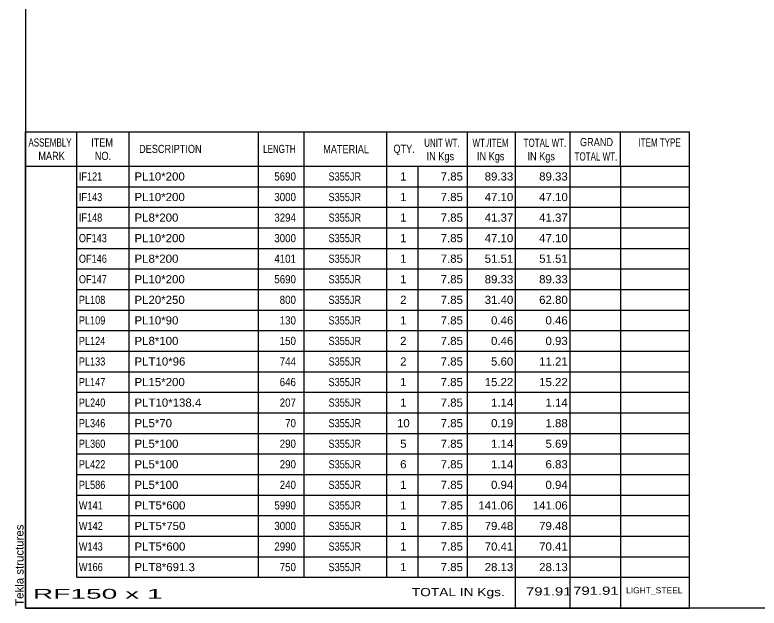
# Model space of a CAD drawing. Header units: millimetres. Extents: x -1031 to -629, y -190 to 87.
# Drawn here: x -1031.2 to -857.5, y -190.4 to -51.9 of the extents above; entities that cross this region are included whole.
import ezdxf

# ---------------------------------------------------------------- set-up
doc = ezdxf.new("R2010")
doc.units = ezdxf.units.MM
doc.styles.add('Arial', font='ARIAL.TTF', dxfattribs={"height": 0.2})

# ---------------------------------------------------------------- blocks, each defined once
blk = doc.blocks.new('Unknown-624477082-1210')
at = {"color": 5, "linetype": 'Continuous'}
for p, q in [((-1028.66, 86.61), (-1028.66, -190.39)), ((-1028.66, -190.39), (-628.66, -190.39))]:
    blk.add_line(p, q, dxfattribs=at)
at = {"color": 174, "linetype": 'Continuous', "style": 'Arial'}
blk.add_text('Tekla structures', height=1.9102, rotation=90, dxfattribs=at).set_placement((-1029.16, -189.89))
blk = doc.blocks.new('CBS_BOM-624477082-9686')
at = {"color": 7, "linetype": 'Continuous'}
for p, q in [((-1028.69, -87.22), (-1028.69, -79.22)), ((-1028.69, -79.22), (-873.77, -79.22)), ((-1016.69, -87.22), (-1016.69, -79.22)), ((-1004.5, -87.22), (-1004.5, -79.22)), ((-974.34, -87.22), (-974.34, -79.22)), ((-963.66, -87.22), (-963.66, -79.22)), ((-944.34, -87.22), (-944.34, -79.22)), ((-925.54, -87.22), (-925.54, -79.22)), ((-914.33, -87.22), (-914.33, -79.22)), ((-901.54, -87.22), (-901.54, -79.22)), ((-889.79, -87.22), (-889.79, -79.22)), ((-873.77, -79.23), (-873.78, -87.21)), ((-1028.69, -87.22), (-873.77, -87.22)), ((-1028.69, -92.02), (-1028.69, -87.22)), ((-1016.69, -92.02), (-1016.69, -87.22)), ((-1004.5, -92.02), (-1004.5, -87.22)), ((-974.34, -92.02), (-974.34, -87.22)), ((-963.66, -92.02), (-963.66, -87.22)), ((-944.34, -92.02), (-944.34, -87.22)), ((-937.08, -92.02), (-937.08, -87.22)), ((-925.54, -92.02), (-925.54, -87.22)), ((-914.33, -92.02), (-914.33, -87.22)), ((-901.54, -92.02), (-901.54, -87.22)), ((-889.78, -92.02), (-889.78, -87.22)), ((-873.77, -87.23), (-873.77, -92.02)), ((-1028.69, -96.82), (-1028.69, -92.02)), ((-1016.69, -92.02), (-873.77, -92.02)), ((-1016.69, -96.82), (-1016.69, -92.02)), ((-1004.5, -96.82), (-1004.5, -92.02)), ((-974.34, -96.82), (-974.34, -92.02)), ((-963.66, -96.82), (-963.66, -92.02)), ((-944.34, -96.82), (-944.34, -92.02)), ((-937.08, -96.82), (-937.08, -92.02)), ((-925.54, -96.82), (-925.54, -92.02)), ((-914.33, -96.82), (-914.33, -92.02)), ((-901.54, -96.82), (-901.54, -92.02)), ((-889.78, -96.82), (-889.78, -92.02)), ((-873.77, -92.03), (-873.77, -96.82)), ((-1028.69, -101.62), (-1028.69, -96.82)), ((-1016.69, -96.82), (-873.77, -96.82)), ((-1016.69, -101.62), (-1016.69, -96.82)), ((-1004.5, -101.62), (-1004.5, -96.82)), ((-974.34, -101.62), (-974.34, -96.82)), ((-963.66, -101.62), (-963.66, -96.82)), ((-944.34, -101.62), (-944.34, -96.82)), ((-937.08, -101.62), (-937.08, -96.82)), ((-925.54, -101.62), (-925.54, -96.82)), ((-914.33, -101.62), (-914.33, -96.82)), ((-901.54, -101.62), (-901.54, -96.82)), ((-889.78, -101.62), (-889.78, -96.82)), ((-873.77, -96.83), (-873.77, -101.62)), ((-1028.69, -106.42), (-1028.69, -101.62)), ((-1016.69, -101.62), (-873.77, -101.62)), ((-1016.69, -106.42), (-1016.69, -101.62)), ((-1004.5, -106.42), (-1004.5, -101.62)), ((-974.34, -106.42), (-974.34, -101.62)), ((-963.66, -106.42), (-963.66, -101.62)), ((-944.34, -106.42), (-944.34, -101.62)), ((-937.08, -106.42), (-937.08, -101.62)), ((-925.54, -106.42), (-925.54, -101.62)), ((-914.33, -106.42), (-914.33, -101.62)), ((-901.54, -106.42), (-901.54, -101.62)), ((-889.78, -106.42), (-889.78, -101.62)), ((-873.77, -101.63), (-873.77, -106.42)), ((-1028.69, -111.22), (-1028.69, -106.42)), ((-1016.69, -106.42), (-873.77, -106.42)), ((-1016.69, -111.22), (-1016.69, -106.42)), ((-1004.5, -111.22), (-1004.5, -106.42)), ((-974.34, -111.22), (-974.34, -106.42)), ((-963.66, -111.22), (-963.66, -106.42)), ((-944.34, -111.22), (-944.34, -106.42)), ((-937.08, -111.22), (-937.08, -106.42)), ((-925.54, -111.22), (-925.54, -106.42)), ((-914.33, -111.22), (-914.33, -106.42)), ((-901.54, -111.22), (-901.54, -106.42)), ((-889.78, -111.22), (-889.78, -106.42)), ((-873.77, -106.43), (-873.77, -111.22)), ((-1028.69, -116.02), (-1028.69, -111.22)), ((-1016.69, -111.22), (-873.77, -111.22)), ((-1016.69, -116.02), (-1016.69, -111.22)), ((-1004.5, -116.02), (-1004.5, -111.22)), ((-974.34, -116.02), (-974.34, -111.22)), ((-963.66, -116.02), (-963.66, -111.22)), ((-944.34, -116.02), (-944.34, -111.22)), ((-937.08, -116.02), (-937.08, -111.22)), ((-925.54, -116.02), (-925.54, -111.22)), ((-914.33, -116.02), (-914.33, -111.22)), ((-901.54, -116.02), (-901.54, -111.22)), ((-889.78, -116.02), (-889.78, -111.22)), ((-873.77, -111.23), (-873.77, -116.02)), ((-1028.69, -120.82), (-1028.69, -116.02)), ((-1016.69, -116.02), (-873.77, -116.02)), ((-1016.69, -120.82), (-1016.69, -116.02)), ((-1004.5, -120.82), (-1004.5, -116.02)), ((-974.34, -120.82), (-974.34, -116.02)), ((-963.66, -120.82), (-963.66, -116.02)), ((-944.34, -120.82), (-944.34, -116.02)), ((-937.08, -120.82), (-937.08, -116.02)), ((-925.54, -120.82), (-925.54, -116.02)), ((-914.33, -120.82), (-914.33, -116.02)), ((-901.54, -120.82), (-901.54, -116.02)), ((-889.78, -120.82), (-889.78, -116.02)), ((-873.77, -116.03), (-873.77, -120.82)), ((-1028.69, -125.62), (-1028.69, -120.82)), ((-1016.69, -120.82), (-873.77, -120.82)), ((-1016.69, -125.62), (-1016.69, -120.82)), ((-1004.5, -125.62), (-1004.5, -120.82)), ((-974.34, -125.62), (-974.34, -120.82)), ((-963.66, -125.62), (-963.66, -120.82)), ((-944.34, -125.62), (-944.34, -120.82)), ((-937.08, -125.62), (-937.08, -120.82)), ((-925.54, -125.62), (-925.54, -120.82)), ((-914.33, -125.62), (-914.33, -120.82)), ((-901.54, -125.62), (-901.54, -120.82)), ((-889.78, -125.62), (-889.78, -120.82)), ((-873.77, -120.83), (-873.77, -125.62)), ((-1028.69, -130.42), (-1028.69, -125.62)), ((-1016.69, -125.62), (-873.77, -125.62)), ((-1016.69, -130.42), (-1016.69, -125.62)), ((-1004.5, -130.42), (-1004.5, -125.62)), ((-974.34, -130.42), (-974.34, -125.62)), ((-963.66, -130.42), (-963.66, -125.62)), ((-944.34, -130.42), (-944.34, -125.62)), ((-937.08, -130.42), (-937.08, -125.62)), ((-925.54, -130.42), (-925.54, -125.62)), ((-914.33, -130.42), (-914.33, -125.62)), ((-901.54, -130.42), (-901.54, -125.62)), ((-889.78, -130.42), (-889.78, -125.62)), ((-873.77, -125.63), (-873.77, -130.42)), ((-1028.69, -135.22), (-1028.69, -130.42)), ((-1016.69, -130.42), (-873.77, -130.42)), ((-1016.69, -135.22), (-1016.69, -130.42)), ((-1004.5, -135.22), (-1004.5, -130.42)), ((-974.34, -135.22), (-974.34, -130.42)), ((-963.66, -135.22), (-963.66, -130.42)), ((-944.34, -135.22), (-944.34, -130.42)), ((-937.08, -135.22), (-937.08, -130.42)), ((-925.54, -135.22), (-925.54, -130.42)), ((-914.33, -135.22), (-914.33, -130.42)), ((-901.54, -135.22), (-901.54, -130.42)), ((-889.78, -135.22), (-889.78, -130.42)), ((-873.77, -130.43), (-873.77, -135.22)), ((-1028.69, -140.02), (-1028.69, -135.22)), ((-1016.69, -135.22), (-873.77, -135.22)), ((-1016.69, -140.02), (-1016.69, -135.22)), ((-1004.5, -140.02), (-1004.5, -135.22)), ((-974.34, -140.02), (-974.34, -135.22)), ((-963.66, -140.02), (-963.66, -135.22)), ((-944.34, -140.02), (-944.34, -135.22)), ((-937.08, -140.02), (-937.08, -135.22)), ((-925.54, -140.02), (-925.54, -135.22)), ((-914.33, -140.02), (-914.33, -135.22)), ((-901.54, -140.02), (-901.54, -135.22)), ((-889.78, -140.02), (-889.78, -135.22)), ((-873.77, -135.23), (-873.77, -140.02)), ((-1028.69, -144.82), (-1028.69, -140.02)), ((-1016.69, -140.02), (-873.77, -140.02)), ((-1016.69, -144.82), (-1016.69, -140.02)), ((-1004.5, -144.82), (-1004.5, -140.02)), ((-974.34, -144.82), (-974.34, -140.02)), ((-963.66, -144.82), (-963.66, -140.02)), ((-944.34, -144.82), (-944.34, -140.02)), ((-937.08, -144.82), (-937.08, -140.02)), ((-925.54, -144.82), (-925.54, -140.02)), ((-914.33, -144.82), (-914.33, -140.02)), ((-901.54, -144.82), (-901.54, -140.02)), ((-889.78, -144.82), (-889.78, -140.02)), ((-873.77, -140.03), (-873.77, -144.82)), ((-1028.69, -149.62), (-1028.69, -144.82)), ((-1016.69, -144.82), (-873.77, -144.82)), ((-1016.69, -149.62), (-1016.69, -144.82)), ((-1004.5, -149.62), (-1004.5, -144.82)), ((-974.34, -149.62), (-974.34, -144.82)), ((-963.66, -149.62), (-963.66, -144.82)), ((-944.34, -149.62), (-944.34, -144.82)), ((-937.08, -149.62), (-937.08, -144.82)), ((-925.54, -149.62), (-925.54, -144.82)), ((-914.33, -149.62), (-914.33, -144.82)), ((-901.54, -149.62), (-901.54, -144.82)), ((-889.78, -149.62), (-889.78, -144.82)), ((-873.77, -144.83), (-873.77, -149.62)), ((-1028.69, -154.42), (-1028.69, -149.62)), ((-1016.69, -149.62), (-873.77, -149.62)), ((-1016.69, -154.42), (-1016.69, -149.62)), ((-1004.5, -154.42), (-1004.5, -149.62)), ((-974.34, -154.42), (-974.34, -149.62)), ((-963.66, -154.42), (-963.66, -149.62)), ((-944.34, -154.42), (-944.34, -149.62)), ((-937.08, -154.42), (-937.08, -149.62)), ((-925.54, -154.42), (-925.54, -149.62)), ((-914.33, -154.42), (-914.33, -149.62)), ((-901.54, -154.42), (-901.54, -149.62)), ((-889.78, -154.42), (-889.78, -149.62)), ((-873.77, -149.63), (-873.77, -154.42)), ((-1028.69, -159.22), (-1028.69, -154.42)), ((-1016.69, -154.42), (-873.77, -154.42)), ((-1016.69, -159.22), (-1016.69, -154.42)), ((-1004.5, -159.22), (-1004.5, -154.42)), ((-974.34, -159.22), (-974.34, -154.42)), ((-963.66, -159.22), (-963.66, -154.42)), ((-944.34, -159.22), (-944.34, -154.42)), ((-937.08, -159.22), (-937.08, -154.42)), ((-925.54, -159.22), (-925.54, -154.42)), ((-914.33, -159.22), (-914.33, -154.42)), ((-901.54, -159.22), (-901.54, -154.42)), ((-889.78, -159.22), (-889.78, -154.42)), ((-873.77, -154.43), (-873.77, -159.22)), ((-1028.69, -164.02), (-1028.69, -159.22)), ((-1016.69, -159.22), (-873.77, -159.22)), ((-1016.69, -164.02), (-1016.69, -159.22)), ((-1004.5, -164.02), (-1004.5, -159.22)), ((-974.34, -164.02), (-974.34, -159.22)), ((-963.66, -164.02), (-963.66, -159.22)), ((-944.34, -164.02), (-944.34, -159.22)), ((-937.08, -164.02), (-937.08, -159.22)), ((-925.54, -164.02), (-925.54, -159.22)), ((-914.33, -164.02), (-914.33, -159.22)), ((-901.54, -164.02), (-901.54, -159.22)), ((-889.78, -164.02), (-889.78, -159.22)), ((-873.77, -159.23), (-873.77, -164.02)), ((-1028.69, -168.82), (-1028.69, -164.02)), ((-1016.69, -164.02), (-873.77, -164.02)), ((-1016.69, -168.82), (-1016.69, -164.02)), ((-1004.5, -168.82), (-1004.5, -164.02)), ((-974.34, -168.82), (-974.34, -164.02)), ((-963.66, -168.82), (-963.66, -164.02)), ((-944.34, -168.82), (-944.34, -164.02)), ((-937.08, -168.82), (-937.08, -164.02)), ((-925.54, -168.82), (-925.54, -164.02)), ((-914.33, -168.82), (-914.33, -164.02)), ((-901.54, -168.82), (-901.54, -164.02)), ((-889.78, -168.82), (-889.78, -164.02)), ((-873.77, -164.03), (-873.77, -168.82)), ((-1028.69, -173.62), (-1028.69, -168.82)), ((-1016.69, -168.82), (-873.77, -168.82)), ((-1016.69, -173.62), (-1016.69, -168.82)), ((-1004.5, -173.62), (-1004.5, -168.82)), ((-974.34, -173.62), (-974.34, -168.82)), ((-963.66, -173.62), (-963.66, -168.82)), ((-944.34, -173.62), (-944.34, -168.82)), ((-937.08, -173.62), (-937.08, -168.82)), ((-925.54, -173.62), (-925.54, -168.82)), ((-914.33, -173.62), (-914.33, -168.82)), ((-901.54, -173.62), (-901.54, -168.82)), ((-889.78, -173.62), (-889.78, -168.82)), ((-873.77, -168.83), (-873.77, -173.62)), ((-1028.69, -178.42), (-1028.69, -173.62)), ((-1016.69, -173.62), (-873.77, -173.62)), ((-1016.69, -178.42), (-1016.69, -173.62)), ((-1004.5, -178.42), (-1004.5, -173.62)), ((-974.34, -178.42), (-974.34, -173.62)), ((-963.66, -178.42), (-963.66, -173.62)), ((-944.34, -178.42), (-944.34, -173.62)), ((-937.08, -178.42), (-937.08, -173.62)), ((-925.54, -178.42), (-925.54, -173.62)), ((-914.33, -178.42), (-914.33, -173.62)), ((-901.54, -178.42), (-901.54, -173.62)), ((-889.78, -178.42), (-889.78, -173.62)), ((-873.77, -173.63), (-873.77, -178.42)), ((-1028.69, -183.22), (-1028.69, -178.42)), ((-1016.69, -178.42), (-873.77, -178.42)), ((-1016.69, -183.22), (-1016.69, -178.42)), ((-1004.5, -183.22), (-1004.5, -178.42)), ((-974.34, -183.22), (-974.34, -178.42)), ((-963.66, -183.22), (-963.66, -178.42)), ((-944.34, -183.22), (-944.34, -178.42)), ((-937.08, -183.22), (-937.08, -178.42)), ((-925.54, -183.22), (-925.54, -178.42)), ((-914.33, -183.22), (-914.33, -178.42)), ((-901.54, -183.22), (-901.54, -178.42)), ((-889.78, -183.22), (-889.78, -178.42)), ((-873.77, -178.43), (-873.77, -183.22)), ((-1028.69, -190.42), (-1028.69, -183.24)), ((-1016.69, -183.22), (-873.77, -183.22)), ((-914.33, -190.42), (-914.33, -183.24)), ((-901.54, -190.42), (-901.54, -183.24)), ((-889.74, -190.42), (-889.74, -183.24)), ((-873.77, -183.22), (-873.77, -190.42)), ((-1028.69, -190.42), (-873.77, -190.42))]:
    blk.add_line(p, q, dxfattribs=at)
at = {"color": 3, "linetype": 'Continuous', "style": 'Arial'}
for s, height, width, p in [('ASSEMBLY', 1.91, 0.7, (-1028.01, -82.65)), ('ITEM', 1.91, 0.8, (-1013.37, -82.65)), ('UNIT WT.', 1.91, 0.7, (-935.65, -82.72)), ('WT./ITEM', 1.91, 0.7, (-924.36, -82.72)), ('TOTAL WT.', 1.91, 0.7, (-912.43, -82.72)), ('GRAND', 1.91, 0.8, (-899.27, -82.56)), ('ITEM TYPE', 1.91, 0.7, (-885.63, -82.64)), ('DESCRIPTION', 1.9102, 0.8, (-1002.18, -84.16)), ('LENGTH', 1.91, 0.7, (-973.23, -84.16)), ('MATERIAL', 1.91, 0.8, (-959.21, -84.2)), ('QTY.', 1.91, 0.8, (-942.82, -84.12)), ('MARK', 1.91, 0.8, (-1025.69, -85.79)), ('NO.', 1.91, 0.8, (-1012.51, -85.79)), ('IN Kgs', 1.91, 0.8, (-935.07, -85.86)), ('IN Kgs', 1.91, 0.8, (-923.32, -85.86)), ('IN Kgs', 1.91, 0.8, (-911.53, -85.86)), ('TOTAL WT.', 1.91, 0.7, (-900.53, -85.91))]:
    blk.add_text(s, height=height, dxfattribs=dict(at, width=width)).set_placement(p)
at = {"color": 7, "linetype": 'Continuous', "style": 'Arial'}
for s, width, p in [('IF121', 0.8, (-1016.24, -90.59)), ('5690', 0.85, (-970.62, -90.59)), ('S355JR', 0.8, (-957.97, -90.59)), ('IF143', 0.8, (-1016.24, -95.39)), ('3000', 0.85, (-970.62, -95.39)), ('S355JR', 0.8, (-957.97, -95.39)), ('IF148', 0.8, (-1016.24, -100.19)), ('3294', 0.85, (-970.62, -100.19)), ('S355JR', 0.8, (-957.97, -100.19)), ('OF143', 0.8, (-1016.24, -104.99)), ('3000', 0.85, (-970.62, -104.99)), ('S355JR', 0.8, (-957.97, -104.99)), ('OF146', 0.8, (-1016.24, -109.79)), ('4101', 0.85, (-970.62, -109.79)), ('S355JR', 0.8, (-957.97, -109.79)), ('OF147', 0.8, (-1016.24, -114.59)), ('5690', 0.85, (-970.62, -114.59)), ('S355JR', 0.8, (-957.97, -114.59)), ('PL108', 0.8, (-1016.24, -119.39)), ('800', 0.85, (-969.36, -119.39)), ('S355JR', 0.8, (-957.97, -119.39)), ('PL109', 0.8, (-1016.24, -124.19)), ('130', 0.85, (-969.36, -124.19)), ('S355JR', 0.8, (-957.97, -124.19)), ('PL124', 0.8, (-1016.24, -128.99)), ('150', 0.85, (-969.36, -128.99)), ('S355JR', 0.8, (-957.97, -128.99)), ('PL133', 0.8, (-1016.24, -133.79)), ('744', 0.85, (-969.36, -133.79)), ('S355JR', 0.8, (-957.97, -133.79)), ('PL147', 0.8, (-1016.24, -138.59)), ('646', 0.85, (-969.36, -138.59)), ('S355JR', 0.8, (-957.97, -138.59)), ('PL240', 0.8, (-1016.24, -143.39)), ('207', 0.85, (-969.36, -143.39)), ('S355JR', 0.8, (-957.97, -143.39)), ('PL346', 0.8, (-1016.24, -148.19)), ('70', 0.85, (-968.1, -148.19)), ('S355JR', 0.8, (-957.97, -148.19)), ('PL360', 0.8, (-1016.24, -152.99)), ('290', 0.85, (-969.36, -152.99)), ('S355JR', 0.8, (-957.97, -152.99)), ('PL422', 0.8, (-1016.24, -157.79)), ('290', 0.85, (-969.36, -157.79)), ('S355JR', 0.8, (-957.97, -157.79)), ('PL586', 0.8, (-1016.24, -162.59)), ('240', 0.85, (-969.36, -162.59)), ('S355JR', 0.8, (-957.97, -162.59)), ('W141', 0.8, (-1016.24, -167.39)), ('5990', 0.85, (-970.62, -167.39)), ('S355JR', 0.8, (-957.97, -167.39)), ('W142', 0.8, (-1016.24, -172.19)), ('3000', 0.85, (-970.62, -172.19)), ('S355JR', 0.8, (-957.97, -172.19)), ('W143', 0.8, (-1016.24, -176.99)), ('2990', 0.85, (-970.62, -176.99)), ('S355JR', 0.8, (-957.97, -176.99)), ('W166', 0.8, (-1016.24, -181.79)), ('750', 0.85, (-969.36, -181.79)), ('S355JR', 0.8, (-957.97, -181.79))]:
    blk.add_text(s, height=1.91, dxfattribs=dict(at, width=width)).set_placement(p)
for s, height, p in [('PL10*200', 1.91, (-1003.25, -90.59)), ('1', 1.91, (-941.25, -90.59)), ('7.85', 1.91, (-931.79, -90.59)), ('89.33', 1.91, (-921.52, -90.59)), ('89.33', 1.91, (-908.81, -90.59)), ('PL10*200', 1.91, (-1003.25, -95.39)), ('1', 1.91, (-941.25, -95.39)), ('7.85', 1.91, (-931.79, -95.39)), ('47.10', 1.91, (-921.52, -95.39)), ('47.10', 1.91, (-908.81, -95.39)), ('PL8*200', 1.91, (-1003.25, -100.19)), ('1', 1.91, (-941.25, -100.19)), ('7.85', 1.91, (-931.79, -100.19)), ('41.37', 1.91, (-921.52, -100.19)), ('41.37', 1.91, (-908.81, -100.19)), ('PL10*200', 1.91, (-1003.25, -104.99)), ('1', 1.91, (-941.25, -104.99)), ('7.85', 1.91, (-931.79, -104.99)), ('47.10', 1.91, (-921.52, -104.99)), ('47.10', 1.91, (-908.81, -104.99)), ('PL8*200', 1.91, (-1003.25, -109.79)), ('1', 1.91, (-941.25, -109.79)), ('7.85', 1.91, (-931.79, -109.79)), ('51.51', 1.91, (-921.52, -109.79)), ('51.51', 1.91, (-908.81, -109.79)), ('PL10*200', 1.91, (-1003.25, -114.59)), ('1', 1.91, (-941.25, -114.59)), ('7.85', 1.91, (-931.79, -114.59)), ('89.33', 1.91, (-921.52, -114.59)), ('89.33', 1.91, (-908.81, -114.59)), ('PL20*250', 1.91, (-1003.25, -119.39)), ('2', 1.91, (-941.25, -119.39)), ('7.85', 1.91, (-931.79, -119.39)), ('31.40', 1.91, (-921.52, -119.39)), ('62.80', 1.91, (-908.81, -119.39)), ('PL10*90', 1.91, (-1003.25, -124.19)), ('1', 1.91, (-941.25, -124.19)), ('7.85', 1.91, (-931.79, -124.19)), ('0.46', 1.91, (-920.04, -124.19)), ('0.46', 1.91, (-907.33, -124.19)), ('PL8*100', 1.91, (-1003.25, -128.99)), ('2', 1.91, (-941.25, -128.99)), ('7.85', 1.91, (-931.79, -128.99)), ('0.46', 1.91, (-920.04, -128.99)), ('0.93', 1.91, (-907.33, -128.99)), ('PLT10*96', 1.91, (-1003.25, -133.79)), ('2', 1.91, (-941.25, -133.79)), ('7.85', 1.91, (-931.79, -133.79)), ('5.60', 1.91, (-920.04, -133.79)), ('11.21', 1.91, (-908.81, -133.79)), ('PL15*200', 1.91, (-1003.25, -138.59)), ('1', 1.91, (-941.25, -138.59)), ('7.85', 1.91, (-931.79, -138.59)), ('15.22', 1.91, (-921.52, -138.59)), ('15.22', 1.91, (-908.81, -138.59)), ('PLT10*138.4', 1.9102, (-1003.25, -143.39)), ('1', 1.91, (-941.25, -143.39)), ('7.85', 1.91, (-931.79, -143.39)), ('1.14', 1.91, (-920.04, -143.39)), ('1.14', 1.91, (-907.33, -143.39)), ('PL5*70', 1.91, (-1003.25, -148.19)), ('10', 1.91, (-941.99, -148.19)), ('7.85', 1.91, (-931.79, -148.19)), ('0.19', 1.91, (-920.04, -148.19)), ('1.88', 1.91, (-907.33, -148.19)), ('PL5*100', 1.91, (-1003.25, -152.99)), ('5', 1.91, (-941.25, -152.99)), ('7.85', 1.91, (-931.79, -152.99)), ('1.14', 1.91, (-920.04, -152.99)), ('5.69', 1.91, (-907.33, -152.99)), ('PL5*100', 1.91, (-1003.25, -157.79)), ('6', 1.91, (-941.25, -157.79)), ('7.85', 1.91, (-931.79, -157.79)), ('1.14', 1.91, (-920.04, -157.79)), ('6.83', 1.91, (-907.33, -157.79)), ('PL5*100', 1.91, (-1003.25, -162.59)), ('1', 1.91, (-941.25, -162.59)), ('7.85', 1.91, (-931.79, -162.59)), ('0.94', 1.91, (-920.04, -162.59)), ('0.94', 1.91, (-907.33, -162.59)), ('PLT5*600', 1.91, (-1003.25, -167.39)), ('1', 1.91, (-941.25, -167.39)), ('7.85', 1.91, (-931.79, -167.39)), ('141.06', 1.91, (-923.01, -167.39)), ('141.06', 1.91, (-910.29, -167.39)), ('PLT5*750', 1.91, (-1003.25, -172.19)), ('1', 1.91, (-941.25, -172.19)), ('7.85', 1.91, (-931.79, -172.19)), ('79.48', 1.91, (-921.52, -172.19)), ('79.48', 1.91, (-908.81, -172.19)), ('PLT5*600', 1.91, (-1003.25, -176.99)), ('1', 1.91, (-941.25, -176.99)), ('7.85', 1.91, (-931.79, -176.99)), ('70.41', 1.91, (-921.52, -176.99)), ('70.41', 1.91, (-908.81, -176.99)), ('PLT8*691.3', 1.91, (-1003.25, -181.79)), ('1', 1.91, (-941.25, -181.79)), ('7.85', 1.91, (-931.79, -181.79)), ('28.13', 1.91, (-921.52, -181.79)), ('28.13', 1.91, (-908.81, -181.79))]:
    blk.add_text(s, height=height, dxfattribs=at).set_placement(p)
at = {"color": 6, "linetype": 'Continuous', "style": 'Arial'}
for s, height, width, p in [('TOTAL IN Kgs.', 1.9102, 1.2, (-938.53, -187.63)), ('791.91', 1.91, 1.3, (-911.87, -187.47)), ('791.91', 1.91, 1.3, (-900.87, -187.31)), ('RF150 x 1', 2.292, 2.05, (-1026.97, -188.23))]:
    blk.add_text(s, height=height, dxfattribs=dict(at, width=width)).set_placement(p)
blk.add_text('LIGHT_STEEL', height=1.4135, dxfattribs=at).set_placement((-888.52, -186.97))

msp = doc.modelspace()

# ---------------------------------------------------------------- block references
for name in ['Unknown-624477082-1210', 'CBS_BOM-624477082-9686']:
    msp.add_blockref(name, (0, 0))

doc.saveas('drawing.dxf')
